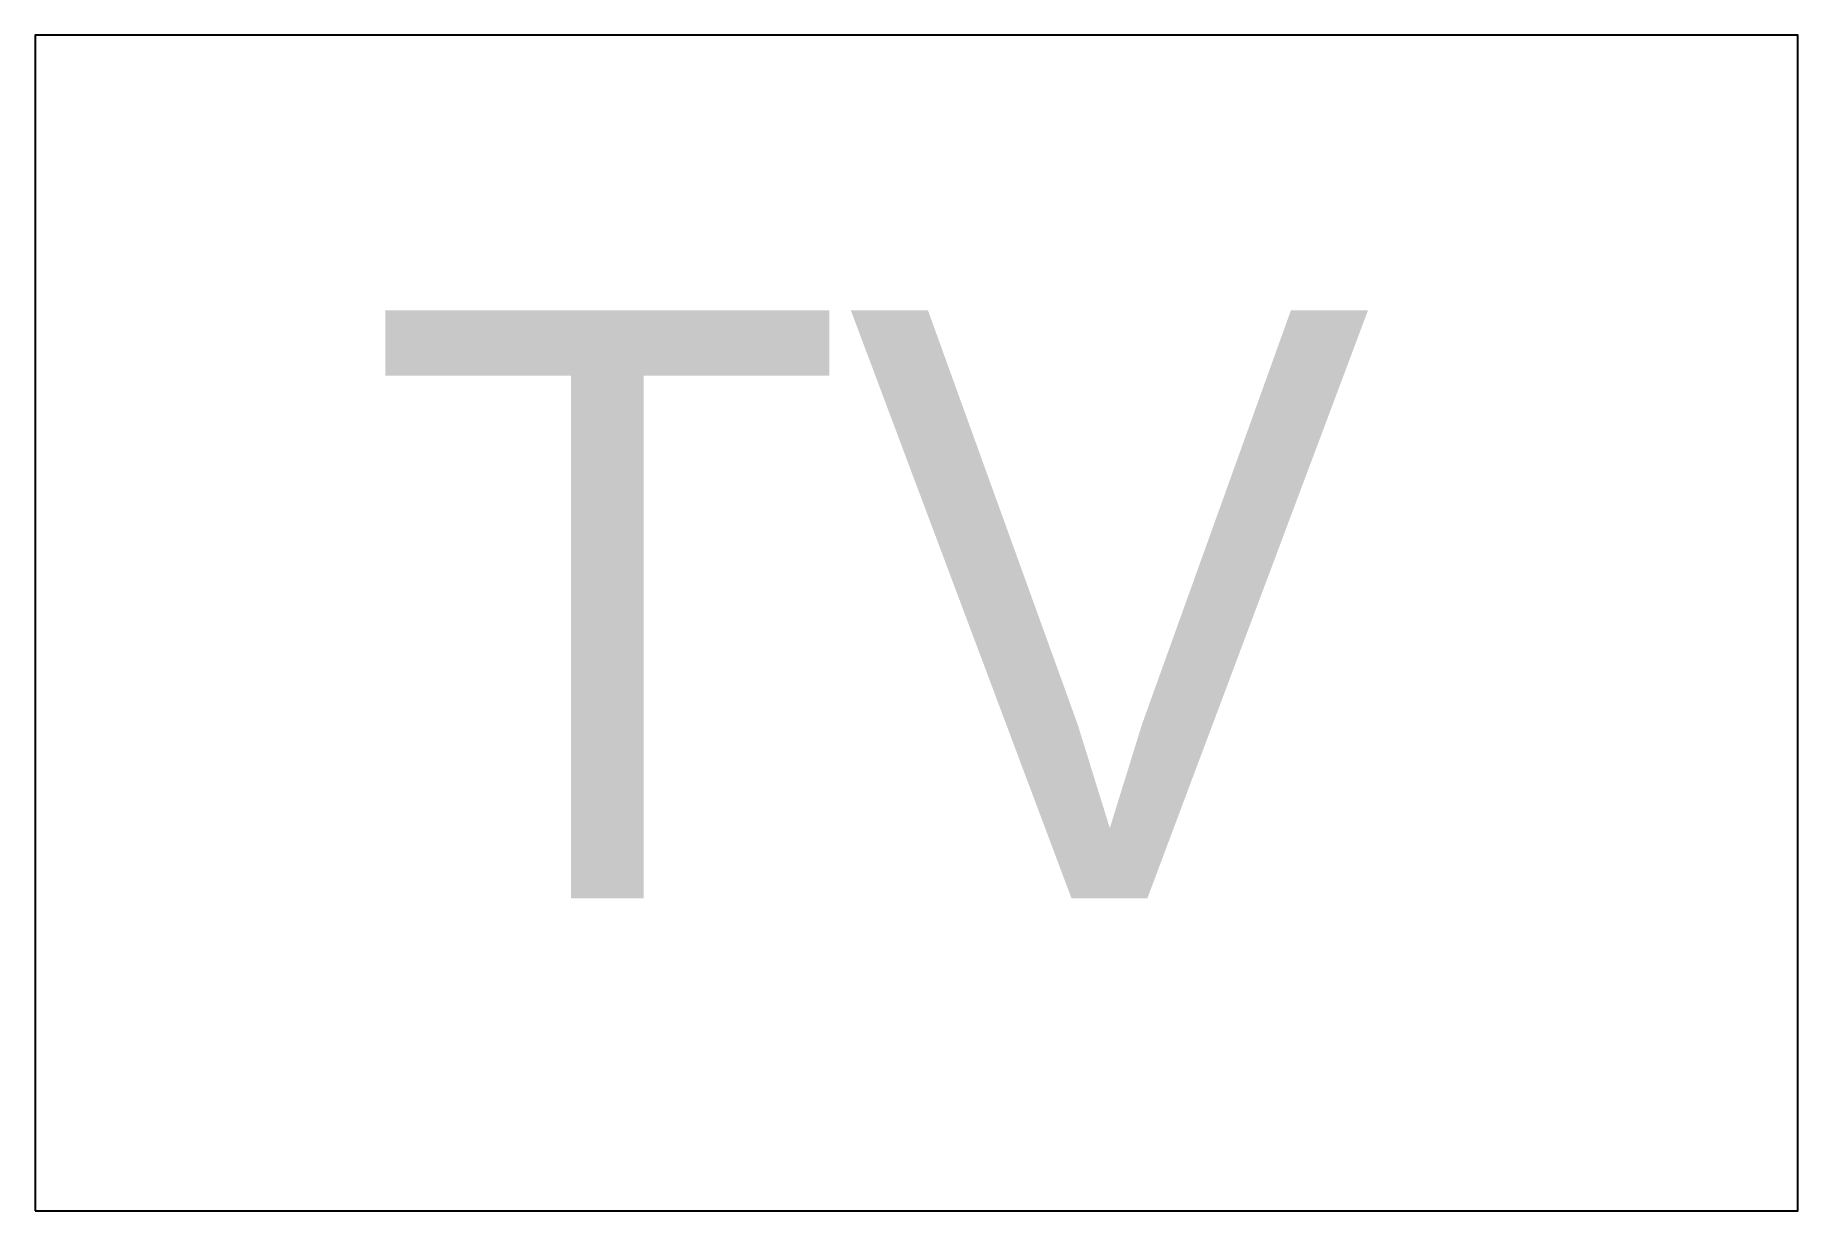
# Model space of a CAD drawing. Extents: x -0.75 to 0.75, y -0.5 to 0.5.
import ezdxf

# ---------------------------------------------------------------- set-up
doc = ezdxf.new("R2010")
doc.units = 0
doc.layers.get('0').update_dxf_attribs({"linetype": 'CONTINUOUS'})

msp = doc.modelspace()

# ---------------------------------------------------------------- linework, layer by layer
at = {"color": 0}
msp.add_lwpolyline([(-0.75, -0.5), (0.75, -0.5), (0.75, 0.5), (-0.75, 0.5)], close=True, dxfattribs=at)

# ---------------------------------------------------------------- texts
msp.add_text('TV', height=0.5, dxfattribs=at).set_placement((-0.4672, -0.2341))

doc.saveas('drawing.dxf')
